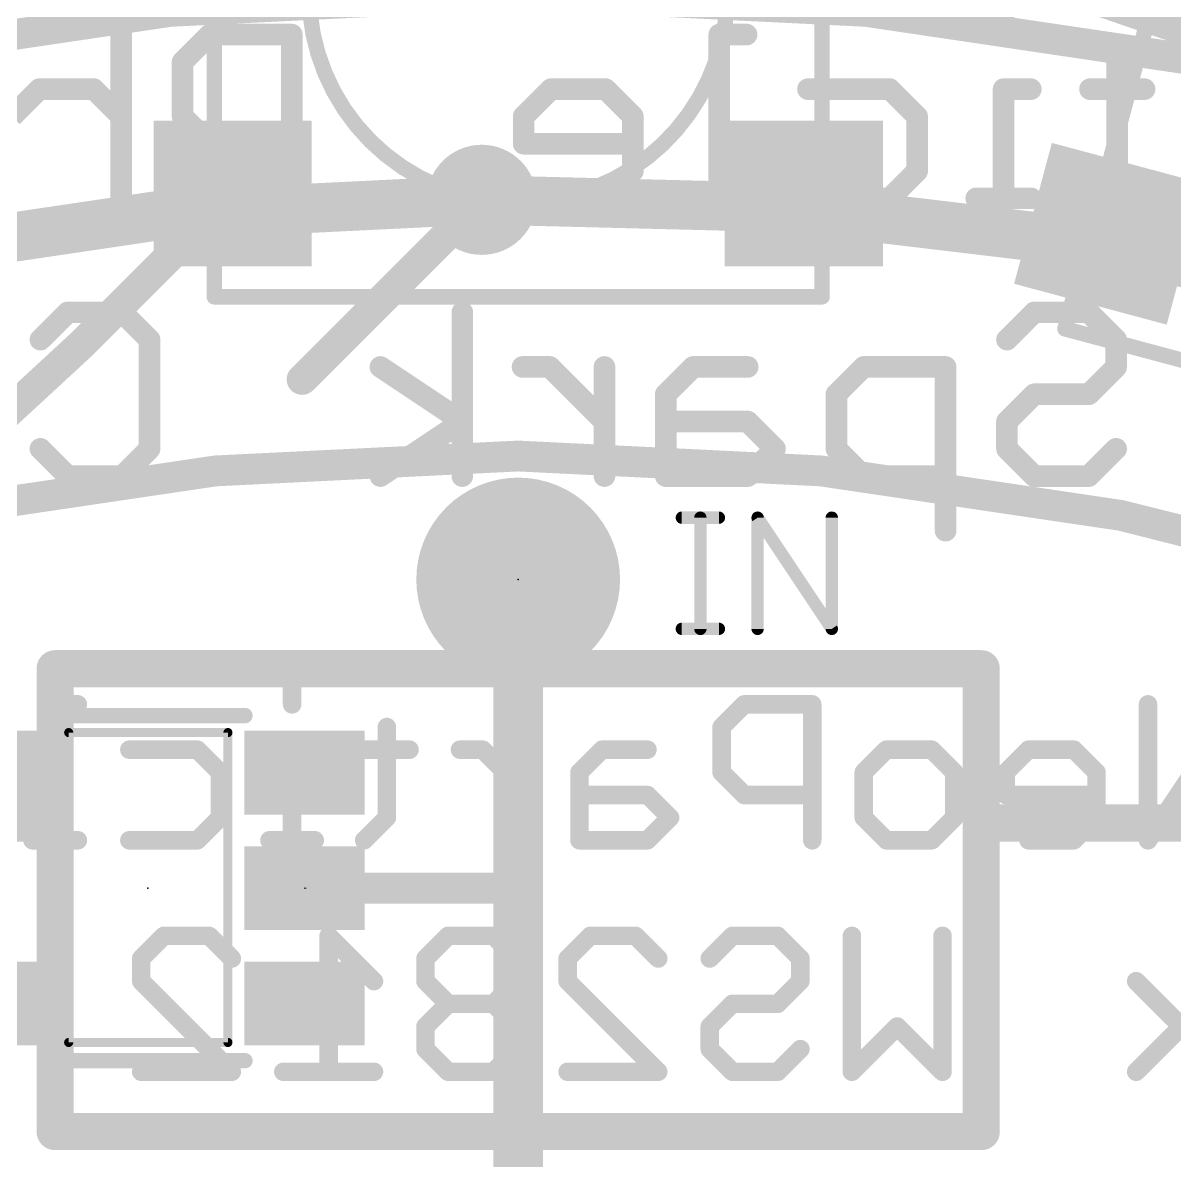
# Model space of a CAD drawing. Extents: x -33.4 to 34.4, y -34.2 to 33.7.
# Drawn here: x -4.07 to 5.4, y 19.6 to 28.96 of the extents above; entities that cross this region are included whole.
import ezdxf

# ---------------------------------------------------------------- set-up
doc = ezdxf.new("R2010")
doc.units = 0
for name, color, linetype in [('1', 12, 'CONTINUOUS'), ('16', 132, 'CONTINUOUS'), ('17', 110, 'CONTINUOUS'), ('18', 110, 'CONTINUOUS'), ('20', 53, 'CONTINUOUS'), ('21', 40, 'CONTINUOUS'), ('22', 6, 'CONTINUOUS'), ('23', 40, 'CONTINUOUS')]:
    doc.layers.add(name, color=color, linetype=linetype)

# ---------------------------------------------------------------- blocks, each defined once
blk = doc.blocks.new('RECT')
blk.add_solid([(-0.5, -0.5), (0.5, -0.5), (-0.5, 0.5), (0.5, 0.5)])
blk = doc.blocks.new('ROUNDP')
at = {"const_width": 0.5}
blk.add_lwpolyline([(0, -0.25, 1), (0, 0.25, 1), (0, -0.25)], format="xyb", dxfattribs=at)
blk = doc.blocks.new('ROUNDV')
at = {"const_width": 0.5}
blk.add_lwpolyline([(0, -0.25, 1), (0, 0.25, 1), (0, -0.25)], format="xyb", dxfattribs=at)

msp = doc.modelspace()

# ---------------------------------------------------------------- linework, layer by layer
at = {"layer": '1'}
for points, const_width in [([(0, 29.2, 1), (0, -29.2)], 0.254), ([(29.2, 0, 0.4142), (0, 29.2)], 0.254), ([(-2.3051, 27.5151, 1), (-2.3949, 27.6049)], 0.127), ([(-0.2551, 27.4636, 1), (-0.3449, 27.5534)], 0.127), ([(4.832, 27.2986, 1), (4.8941, 27.1594)], 0.1524), ([(-3.541, 26.2792, 1), (-3.6272, 26.3725)], 0.127), ([(-3.629, 26.3708, 1), (-3.5392, 26.281)], 0.127), ([(-1.8229, 26.0753, 1), (-1.7331, 25.9855)], 0.127), ([(0, 25.4, 0.4142), (-25.4, 0)], 0.254), ([(25.4, 0, 0.4142), (0, 25.4)], 0.254), ([(0, 25.4635, 1), (0, 25.3365)], 0.127), ([(0, 25.3365, 1), (0, 25.4635)], 0.127), ([(0.1016, 24.384, 1), (-0.1016, 24.384)], 0.2032), ([(0.1016, 21.844, 1), (-0.1016, 21.844)], 0.2032), ([(-1.758, 21.9075, 1), (-1.758, 21.7805)], 0.127), ([(-0.1016, 21.844, 1), (0.1016, 21.844)], 0.2032), ([(0, 21.7805, 1), (0, 21.9075)], 0.127), ([(0.1016, 21.082, 1), (-0.1016, 21.082)], 0.2032), ([(0.0635, 21.148, 1), (-0.0635, 21.148)], 0.127), ([(-0.1016, 21.082, 1), (0.1016, 21.082)], 0.2032), ([(-0.0635, 21.082, 1), (0.0635, 21.082)], 0.127)]:
    msp.add_lwpolyline(points, format="xyb", dxfattribs=dict(at, const_width=const_width))
for points, const_width in [([(4.8631, 27.229), (7.252, 28.2956)], 0.3048), ([(-3.5841, 26.3259), (-2.35, 27.56)], 0.254), ([(-1.778, 26.0304), (-0.3, 27.5085)], 0.254), ([(-7.0313, 23.1421), (-3.5841, 26.3259)], 0.254), ([(0, 24.384), (0, 21.844)], 0.4064), ([(0, 21.844), (0, 21.082)], 0.4064), ([(-1.758, 21.844), (0, 21.844)], 0.254), ([(0, 21.082), (0, 8.128)], 0.4064), ([(0, 21.148), (0, 21.082)], 0.254)]:
    msp.add_lwpolyline(points, dxfattribs=dict(at, const_width=const_width))
at = {"layer": '16', "const_width": 0.254}
msp.add_lwpolyline([(-0.3371, 30.9082), (7.252, 28.2956)], dxfattribs=at)
at = {"layer": '16'}
for points, const_width in [([(-0.3, 27.5085, 0.4142), (-27.5085, 0.3)], 0.4064), ([(27.5085, 0.3, 0.4206), (-0.3001, 27.5079)], 0.4064), ([(-0.3023, 27.6095, 1), (-0.2978, 27.4063)], 0.2032), ([(-0.3, 27.4069, 1), (-0.3, 27.6101)], 0.2032)]:
    msp.add_lwpolyline(points, format="xyb", dxfattribs=dict(at, const_width=const_width))
at = {"layer": '20'}
for start, end in [(90, 180), (0, 90)]:
    msp.add_arc((0, 0), 32.766, start, end, dxfattribs=at)
at = {"layer": '21'}
for points, const_width in [([(2.5, 31.71), (2.5, 26.71)], 0.127), ([(-2.5, 26.71), (-2.5, 30.81)], 0.127), ([(4.4982, 26.4468), (5.5594, 30.4071)], 0.127), ([(2.5, 26.71), (-2.5, 26.71)], 0.127), ([(9.3278, 25.1527), (4.4982, 26.4468)], 0.127), ([(1.3462, 24.8928), (1.6513, 24.8928)], 0.1016), ([(1.4987, 23.9776), (1.4987, 24.8928)], 0.1016), ([(1.9699, 23.9776), (1.9699, 24.8928)], 0.1016), ([(1.9699, 24.8928), (2.58, 23.9776)], 0.1016), ([(2.58, 23.9776), (2.58, 24.8928)], 0.1016), ([(1.3462, 23.9776), (1.6513, 23.9776)], 0.1016), ([(-3.81, 23.65), (-3.81, 22.38)], 0.3048), ([(3.81, 23.65), (-3.81, 23.65)], 0.3048), ([(3.81, 22.38), (3.81, 23.65)], 0.3048), ([(-3.848, 23.264), (-2.248, 23.264)], 0.127), ([(-3.698, 20.574), (-3.698, 23.124)], 0.075), ([(-3.698, 23.124), (-2.388, 23.124)], 0.075), ([(-2.388, 23.124), (-2.388, 20.574)], 0.075), ([(-10.16, 22.38), (-3.81, 22.38)], 0.3048), ([(-3.81, 22.38), (-3.81, 19.84)], 0.3048), ([(3.81, 22.38), (10.16, 22.38)], 0.3048), ([(3.81, 19.84), (3.81, 22.38)], 0.3048), ([(-1.758, 21.844), (-1.748, 21.844)], 0.01), ([(-2.388, 20.574), (-3.698, 20.574)], 0.075), ([(-2.248, 20.424), (-3.848, 20.424)], 0.127), ([(-3.81, 19.84), (3.81, 19.84)], 0.3048)]:
    msp.add_lwpolyline(points, dxfattribs=dict(at, const_width=const_width))
for points, const_width in [([(0, 27.4895, 1), (0, 30.9305, 1), (0, 27.4895)], 0.127), ([(-2.5318, 26.71, 1), (-2.4682, 26.71)], 0.0635), ([(-2.5, 26.7417, 1), (-2.5, 26.6783)], 0.0635), ([(2.4682, 26.71, 1), (2.5318, 26.71)], 0.0635), ([(2.5, 26.6783, 1), (2.5, 26.7417)], 0.0635), ([(4.5064, 26.4775, 1), (4.49, 26.4161)], 0.0635), ([(4.4675, 26.455, 1), (4.5289, 26.4386)], 0.0635), ([(1.3462, 24.9182, 1), (1.3462, 24.8674)], 0.0508), ([(1.5241, 24.8928, 1), (1.4733, 24.8928)], 0.0508), ([(1.6513, 24.8674, 1), (1.6513, 24.9182)], 0.0508), ([(1.991, 24.9069, 1), (1.9487, 24.8787)], 0.0508), ([(1.9953, 24.8928, 1), (1.9445, 24.8928)], 0.0508), ([(2.6054, 24.8928, 1), (2.5546, 24.8928)], 0.0508), ([(1.3462, 24.003, 1), (1.3462, 23.9522)], 0.0508), ([(1.4733, 23.9776, 1), (1.5241, 23.9776)], 0.0508), ([(1.6513, 23.9522, 1), (1.6513, 24.003)], 0.0508), ([(1.9445, 23.9776, 1), (1.9953, 23.9776)], 0.0508), ([(2.5546, 23.9776, 1), (2.6054, 23.9776)], 0.0508), ([(2.5589, 23.9635, 1), (2.6011, 23.9917)], 0.0508), ([(-3.7338, 23.65, 1), (-3.8862, 23.65)], 0.1524), ([(-3.81, 23.7262, 1), (-3.81, 23.5738)], 0.1524), ([(3.8862, 23.65, 1), (3.7338, 23.65)], 0.1524), ([(3.81, 23.5738, 1), (3.81, 23.7262)], 0.1524), ([(-3.848, 23.2957, 1), (-3.848, 23.2323)], 0.0635), ([(-2.248, 23.2323, 1), (-2.248, 23.2957)], 0.0635), ([(-3.698, 23.1428, 1), (-3.698, 23.1053)], 0.0375), ([(-3.6793, 23.124, 1), (-3.7168, 23.124)], 0.0375), ([(-2.3693, 23.124, 1), (-2.4067, 23.124)], 0.0375), ([(-2.388, 23.1053, 1), (-2.388, 23.1428)], 0.0375), ([(-3.7338, 22.38, 1), (-3.8862, 22.38)], 0.1524), ([(-3.81, 22.3038, 1), (-3.81, 22.4562)], 0.1524), ([(3.81, 22.4562, 1), (3.81, 22.3038)], 0.1524), ([(3.8862, 22.38, 1), (3.7338, 22.38)], 0.1524), ([(-3.8862, 22.38, 1), (-3.7338, 22.38)], 0.1524), ([(3.7338, 22.38, 1), (3.8862, 22.38)], 0.1524), ([(-1.758, 21.8465, 1), (-1.758, 21.8415)], 0.005), ([(-1.748, 21.8415, 1), (-1.748, 21.8465)], 0.005), ([(-3.698, 20.5928, 1), (-3.698, 20.5553)], 0.0375), ([(-3.7168, 20.574, 1), (-3.6793, 20.574)], 0.0375), ([(-2.4067, 20.574, 1), (-2.3693, 20.574)], 0.0375), ([(-2.388, 20.5553, 1), (-2.388, 20.5928)], 0.0375), ([(-3.848, 20.4557, 1), (-3.848, 20.3923)], 0.0635), ([(-2.248, 20.3923, 1), (-2.248, 20.4557)], 0.0635), ([(-3.81, 19.9162, 1), (-3.81, 19.7638)], 0.1524), ([(-3.8862, 19.84, 1), (-3.7338, 19.84)], 0.1524), ([(3.7338, 19.84, 1), (3.8862, 19.84)], 0.1524), ([(3.81, 19.7638, 1), (3.81, 19.9162)], 0.1524)]:
    msp.add_lwpolyline(points, format="xyb", dxfattribs=dict(at, const_width=const_width))
at = {"layer": '22'}
for points, const_width in [([(3.9932, 29.0928), (3.9932, 28.8682)], 0.1778), ([(-3.2664, 28.8682), (-3.2664, 27.5209)], 0.1778), ([(-2.5368, 28.8682), (-2.7613, 28.6437)], 0.1778), ([(-1.8631, 28.8682), (-2.5368, 28.8682)], 0.1778), ([(-1.8631, 27.5209), (-1.8631, 28.8682)], 0.1778), ([(1.879, 28.8682), (1.6544, 28.8682)], 0.1778), ([(1.6544, 28.8682), (1.6544, 27.5209)], 0.1778), ([(-2.7613, 28.6437), (-2.7613, 28.1946)], 0.1778), ([(4.9287, 28.6437), (4.9287, 27.7455)], 0.1778), ([(-3.9401, 28.4191), (-4.1646, 28.1946)], 0.1778), ([(-3.4909, 28.4191), (-3.9401, 28.4191)], 0.1778), ([(-3.2664, 28.1946), (-3.4909, 28.4191)], 0.1778), ([(0.2698, 28.4191), (0.0452, 28.1946)], 0.1778), ([(0.7189, 28.4191), (0.2698, 28.4191)], 0.1778), ([(0.9434, 28.1946), (0.7189, 28.4191)], 0.1778), ([(2.384, 28.4191), (3.0577, 28.4191)], 0.1778), ([(3.0577, 28.4191), (3.2822, 28.1946)], 0.1778), ([(4.2178, 28.4191), (3.9932, 28.4191)], 0.1778), ([(3.9932, 28.4191), (3.9932, 27.5209)], 0.1778), ([(5.1533, 28.4191), (4.7042, 28.4191)], 0.1778), ([(-2.7613, 28.1946), (-2.5368, 27.97)], 0.1778), ([(0.0452, 28.1946), (0.0452, 27.97)], 0.1778), ([(0.9434, 27.7455), (0.9434, 28.1946)], 0.1778), ([(3.2822, 28.1946), (3.2822, 27.7455)], 0.1778), ([(-2.5368, 27.97), (-1.8631, 27.97)], 0.1778), ([(0.0452, 27.97), (0.9434, 27.97)], 0.1778), ([(0.7189, 27.5209), (0.9434, 27.7455)], 0.1778), ([(3.2822, 27.7455), (3.0577, 27.5209)], 0.1778), ([(4.9287, 27.7455), (4.7042, 27.5209)], 0.1778), ([(0.2698, 27.5209), (0.7189, 27.5209)], 0.1778), ([(1.879, 27.5209), (1.4299, 27.5209)], 0.1778), ([(3.0577, 27.5209), (2.384, 27.5209)], 0.1778), ([(4.2178, 27.5209), (3.7686, 27.5209)], 0.1778), ([(-3.9307, 26.3577), (-3.7062, 26.5823)], 0.1778), ([(-3.7062, 26.5823), (-3.2571, 26.5823)], 0.1778), ([(-3.2571, 26.5823), (-3.0325, 26.3577)], 0.1778), ([(-0.4598, 25.2349), (-0.4598, 26.5823)], 0.1778), ([(4.0212, 26.3577), (4.2457, 26.5823)], 0.1778), ([(4.2457, 26.5823), (4.6948, 26.5823)], 0.1778), ([(4.6948, 26.5823), (4.9194, 26.3577)], 0.1778), ([(-3.0325, 26.3577), (-3.0325, 25.4595)], 0.1778), ([(4.9194, 26.3577), (4.9194, 26.1331)], 0.1778), ([(-0.4598, 25.684), (-1.1335, 26.1331)], 0.1778), ([(0.2605, 26.1331), (0.0359, 26.1331)], 0.1778), ([(0.7096, 25.684), (0.2605, 26.1331)], 0.1778), ([(0.7096, 25.2349), (0.7096, 26.1331)], 0.1778), ([(1.4392, 26.1331), (1.2146, 25.9086)], 0.1778), ([(1.8883, 26.1331), (1.4392, 26.1331)], 0.1778), ([(2.8424, 26.1331), (2.6179, 25.9086)], 0.1778), ([(3.5161, 26.1331), (2.8424, 26.1331)], 0.1778), ([(3.5161, 24.7858), (3.5161, 26.1331)], 0.1778), ([(4.9194, 26.1331), (4.6948, 25.9086)], 0.1778), ([(1.2146, 25.9086), (1.2146, 25.2349)], 0.1778), ([(2.6179, 25.9086), (2.6179, 25.4595)], 0.1778), ([(4.2457, 25.9086), (4.0212, 25.684)], 0.1778), ([(4.6948, 25.9086), (4.2457, 25.9086)], 0.1778), ([(-1.1335, 25.2349), (-0.4598, 25.684)], 0.1778), ([(1.8883, 25.684), (1.2146, 25.684)], 0.1778), ([(2.1128, 25.4595), (1.8883, 25.684)], 0.1778), ([(4.0212, 25.684), (4.0212, 25.4595)], 0.1778), ([(-3.7062, 25.2349), (-3.9307, 25.4595)], 0.1778), ([(-3.0325, 25.4595), (-3.2571, 25.2349)], 0.1778), ([(1.8883, 25.2349), (2.1128, 25.4595)], 0.1778), ([(2.6179, 25.4595), (2.8424, 25.2349)], 0.1778), ([(4.0212, 25.4595), (4.2457, 25.2349)], 0.1778), ([(4.6948, 25.2349), (4.9194, 25.4595)], 0.1778), ([(-3.2571, 25.2349), (-3.7062, 25.2349)], 0.1778), ([(1.2146, 25.2349), (1.8883, 25.2349)], 0.1778), ([(2.8424, 25.2349), (3.5161, 25.2349)], 0.1778), ([(4.2457, 25.2349), (4.6948, 25.2349)], 0.1778), ([(-1.8602, 23.5427), (-1.8602, 23.3563)], 0.1524), ([(-3.6227, 23.3563), (-3.8092, 23.3563)], 0.1524), ([(-3.8092, 23.3563), (-3.8092, 22.2377)], 0.1524), ([(1.8599, 23.3563), (1.6735, 23.1698)], 0.1524), ([(2.4192, 23.3563), (1.8599, 23.3563)], 0.1524), ([(2.4192, 22.2377), (2.4192, 23.3563)], 0.1524), ([(5.9273, 23.3563), (5.1816, 22.2377)], 0.1524), ([(5.1816, 22.2377), (5.1816, 23.3563)], 0.1524), ([(-1.0806, 23.1698), (-1.0806, 22.4241)], 0.1524), ([(1.6735, 23.1698), (1.6735, 22.797)], 0.1524), ([(-3.199, 22.9834), (-2.6398, 22.9834)], 0.1524), ([(-2.6398, 22.9834), (-2.4533, 22.797)], 0.1524), ([(-1.6737, 22.9834), (-1.8602, 22.9834)], 0.1524), ([(-1.8602, 22.9834), (-1.8602, 22.2377)], 0.1524), ([(-0.8941, 22.9834), (-1.267, 22.9834)], 0.1524), ([(-0.2925, 22.9834), (-0.4789, 22.9834)], 0.1524), ([(0.0804, 22.6105), (-0.2925, 22.9834)], 0.1524), ([(0.0804, 22.2377), (0.0804, 22.9834)], 0.1524), ([(0.6905, 22.9834), (0.5041, 22.797)], 0.1524), ([(1.0633, 22.9834), (0.6905, 22.9834)], 0.1524), ([(2.8429, 22.797), (3.0293, 22.9834)], 0.1524), ([(3.0293, 22.9834), (3.4021, 22.9834)], 0.1524), ([(3.4021, 22.9834), (3.5886, 22.797)], 0.1524), ([(4.1987, 22.9834), (4.0122, 22.797)], 0.1524), ([(4.5715, 22.9834), (4.1987, 22.9834)], 0.1524), ([(4.758, 22.797), (4.5715, 22.9834)], 0.1524), ([(-2.4533, 22.797), (-2.4533, 22.4241)], 0.1524), ([(0.5041, 22.797), (0.5041, 22.2377)], 0.1524), ([(1.6735, 22.797), (1.8599, 22.6105)], 0.1524), ([(2.8429, 22.4241), (2.8429, 22.797)], 0.1524), ([(3.5886, 22.797), (3.5886, 22.4241)], 0.1524), ([(4.0122, 22.797), (4.0122, 22.6105)], 0.1524), ([(4.758, 22.4241), (4.758, 22.797)], 0.1524), ([(1.0633, 22.6105), (0.5041, 22.6105)], 0.1524), ([(1.2498, 22.4241), (1.0633, 22.6105)], 0.1524), ([(1.8599, 22.6105), (2.4192, 22.6105)], 0.1524), ([(4.0122, 22.6105), (4.758, 22.6105)], 0.1524), ([(-2.4533, 22.4241), (-2.6398, 22.2377)], 0.1524), ([(-1.0806, 22.4241), (-1.267, 22.2377)], 0.1524), ([(1.0633, 22.2377), (1.2498, 22.4241)], 0.1524), ([(3.0293, 22.2377), (2.8429, 22.4241)], 0.1524), ([(3.5886, 22.4241), (3.4021, 22.2377)], 0.1524), ([(4.5715, 22.2377), (4.758, 22.4241)], 0.1524), ([(-3.6227, 22.2377), (-3.9956, 22.2377)], 0.1524), ([(-2.6398, 22.2377), (-3.199, 22.2377)], 0.1524), ([(-1.6737, 22.2377), (-2.0466, 22.2377)], 0.1524), ([(0.5041, 22.2377), (1.0633, 22.2377)], 0.1524), ([(3.4021, 22.2377), (3.0293, 22.2377)], 0.1524), ([(4.1987, 22.2377), (4.5715, 22.2377)], 0.1524), ([(-3.1016, 21.2648), (-2.9152, 21.4513)], 0.1524), ([(-2.9152, 21.4513), (-2.5423, 21.4513)], 0.1524), ([(-2.5423, 21.4513), (-2.3559, 21.2648)], 0.1524), ([(-1.1865, 21.0784), (-1.5593, 21.4513)], 0.1524), ([(-1.5593, 21.4513), (-1.5593, 20.3327)], 0.1524), ([(-0.5764, 21.4513), (-0.7628, 21.2648)], 0.1524), ([(-0.2035, 21.4513), (-0.5764, 21.4513)], 0.1524), ([(-0.0171, 21.2648), (-0.2035, 21.4513)], 0.1524), ([(0.4066, 21.2648), (0.593, 21.4513)], 0.1524), ([(0.593, 21.4513), (0.9659, 21.4513)], 0.1524), ([(0.9659, 21.4513), (1.1523, 21.2648)], 0.1524), ([(1.576, 21.2648), (1.7624, 21.4513)], 0.1524), ([(1.7624, 21.4513), (2.1353, 21.4513)], 0.1524), ([(2.1353, 21.4513), (2.3217, 21.2648)], 0.1524), ([(2.7454, 20.3327), (2.7454, 21.4513)], 0.1524), ([(3.4911, 21.4513), (3.4911, 20.3327)], 0.1524), ([(-3.1016, 21.0784), (-3.1016, 21.2648)], 0.1524), ([(-0.7628, 21.2648), (-0.7628, 21.0784)], 0.1524), ([(-0.0171, 21.0784), (-0.0171, 21.2648)], 0.1524), ([(0.4066, 21.0784), (0.4066, 21.2648)], 0.1524), ([(2.3217, 21.2648), (2.3217, 21.0784)], 0.1524), ([(-2.3559, 20.3327), (-3.1016, 21.0784)], 0.1524), ([(-0.7628, 21.0784), (-0.5764, 20.892)], 0.1524), ([(-0.2035, 20.892), (-0.0171, 21.0784)], 0.1524), ([(1.1523, 20.3327), (0.4066, 21.0784)], 0.1524), ([(2.3217, 21.0784), (2.1353, 20.892)], 0.1524), ([(5.8299, 21.0784), (5.0842, 20.3327)], 0.1524), ([(5.8299, 20.3327), (5.0842, 21.0784)], 0.1524), ([(-0.5764, 20.892), (-0.7628, 20.7056)], 0.1524), ([(-0.2035, 20.892), (-0.5764, 20.892)], 0.1524), ([(-0.0171, 20.7056), (-0.2035, 20.892)], 0.1524), ([(1.7624, 20.892), (1.576, 20.7056)], 0.1524), ([(2.1353, 20.892), (1.7624, 20.892)], 0.1524), ([(-0.7628, 20.7056), (-0.7628, 20.5191)], 0.1524), ([(-0.0171, 20.5191), (-0.0171, 20.7056)], 0.1524), ([(1.576, 20.7056), (1.576, 20.5191)], 0.1524), ([(3.1183, 20.7056), (2.7454, 20.3327)], 0.1524), ([(3.4911, 20.3327), (3.1183, 20.7056)], 0.1524), ([(-0.7628, 20.5191), (-0.5764, 20.3327)], 0.1524), ([(-0.2035, 20.3327), (-0.0171, 20.5191)], 0.1524), ([(1.576, 20.5191), (1.7624, 20.3327)], 0.1524), ([(2.1353, 20.3327), (2.3217, 20.5191)], 0.1524), ([(-3.1016, 20.3327), (-2.3559, 20.3327)], 0.1524), ([(-1.1865, 20.3327), (-1.9322, 20.3327)], 0.1524), ([(-0.5764, 20.3327), (-0.2035, 20.3327)], 0.1524), ([(0.4066, 20.3327), (1.1523, 20.3327)], 0.1524), ([(1.7624, 20.3327), (2.1353, 20.3327)], 0.1524)]:
    msp.add_lwpolyline(points, dxfattribs=dict(at, const_width=const_width))
for points, const_width in [([(-3.2219, 28.8682, 1), (-3.3108, 28.8682)], 0.0889), ([(-2.5368, 28.9127, 1), (-2.5368, 28.8238)], 0.0889), ([(-2.5054, 28.8368, 1), (-2.5682, 28.8997)], 0.0889), ([(-1.8187, 28.8682, 1), (-1.9076, 28.8682)], 0.0889), ([(-1.8631, 28.8238, 1), (-1.8631, 28.9127)], 0.0889), ([(1.6544, 28.9127, 1), (1.6544, 28.8238)], 0.0889), ([(1.6989, 28.8682, 1), (1.61, 28.8682)], 0.0889), ([(1.879, 28.8238, 1), (1.879, 28.9127)], 0.0889), ([(3.9488, 28.8682, 1), (4.0377, 28.8682)], 0.0889), ([(-2.7169, 28.6437, 1), (-2.8058, 28.6437)], 0.0889), ([(-2.7928, 28.6751, 1), (-2.7299, 28.6123)], 0.0889), ([(4.9732, 28.6437, 1), (4.8843, 28.6437)], 0.0889), ([(-3.9401, 28.4636, 1), (-3.9401, 28.3747)], 0.0889), ([(-3.9086, 28.3877, 1), (-3.9715, 28.4506)], 0.0889), ([(-3.4595, 28.4506, 1), (-3.5224, 28.3877)], 0.0889), ([(-3.4909, 28.3747, 1), (-3.4909, 28.4636)], 0.0889), ([(0.2698, 28.4636, 1), (0.2698, 28.3747)], 0.0889), ([(0.3012, 28.3877, 1), (0.2383, 28.4506)], 0.0889), ([(0.7503, 28.4506, 1), (0.6875, 28.3877)], 0.0889), ([(0.7189, 28.3747, 1), (0.7189, 28.4636)], 0.0889), ([(2.384, 28.4636, 1), (2.384, 28.3747)], 0.0889), ([(3.0891, 28.4506, 1), (3.0263, 28.3877)], 0.0889), ([(3.0577, 28.3747, 1), (3.0577, 28.4636)], 0.0889), ([(3.9932, 28.4636, 1), (3.9932, 28.3747)], 0.0889), ([(4.0377, 28.4191, 1), (3.9488, 28.4191)], 0.0889), ([(4.2178, 28.3747, 1), (4.2178, 28.4636)], 0.0889), ([(4.7042, 28.4636, 1), (4.7042, 28.3747)], 0.0889), ([(5.1533, 28.3747, 1), (5.1533, 28.4636)], 0.0889), ([(-3.2978, 28.1631, 1), (-3.235, 28.226)], 0.0889), ([(-2.7299, 28.226, 1), (-2.7928, 28.1631)], 0.0889), ([(0.0897, 28.1946, 1), (0.0008, 28.1946)], 0.0889), ([(0.0138, 28.226, 1), (0.0766, 28.1631)], 0.0889), ([(0.9879, 28.1946, 1), (0.899, 28.1946)], 0.0889), ([(0.912, 28.1631, 1), (0.9749, 28.226)], 0.0889), ([(3.3267, 28.1946, 1), (3.2378, 28.1946)], 0.0889), ([(3.2508, 28.1631, 1), (3.3137, 28.226)], 0.0889), ([(-2.8058, 28.1946, 1), (-2.7169, 28.1946)], 0.0889), ([(-2.5368, 28.0145, 1), (-2.5368, 27.9256)], 0.0889), ([(-1.8631, 27.9256, 1), (-1.8631, 28.0145)], 0.0889), ([(0.0452, 28.0145, 1), (0.0452, 27.9256)], 0.0889), ([(0.9434, 27.9256, 1), (0.9434, 28.0145)], 0.0889), ([(-2.5682, 27.9386, 1), (-2.5054, 28.0014)], 0.0889), ([(0.0008, 27.97, 1), (0.0897, 27.97)], 0.0889), ([(0.899, 27.7455, 1), (0.9879, 27.7455)], 0.0889), ([(0.9749, 27.714, 1), (0.912, 27.7769)], 0.0889), ([(3.2378, 27.7455, 1), (3.3267, 27.7455)], 0.0889), ([(3.3137, 27.714, 1), (3.2508, 27.7769)], 0.0889), ([(4.8843, 27.7455, 1), (4.9732, 27.7455)], 0.0889), ([(4.9602, 27.714, 1), (4.8973, 27.7769)], 0.0889), ([(0.2698, 27.5654, 1), (0.2698, 27.4764)], 0.0889), ([(0.6875, 27.5523, 1), (0.7503, 27.4895)], 0.0889), ([(0.7189, 27.4764, 1), (0.7189, 27.5654)], 0.0889), ([(1.4299, 27.5654, 1), (1.4299, 27.4764)], 0.0889), ([(1.879, 27.4764, 1), (1.879, 27.5654)], 0.0889), ([(2.384, 27.5654, 1), (2.384, 27.4764)], 0.0889), ([(3.0263, 27.5523, 1), (3.0891, 27.4895)], 0.0889), ([(3.0577, 27.4764, 1), (3.0577, 27.5654)], 0.0889), ([(3.7686, 27.5654, 1), (3.7686, 27.4764)], 0.0889), ([(4.2178, 27.4764, 1), (4.2178, 27.5654)], 0.0889), ([(4.6727, 27.5523, 1), (4.7356, 27.4895)], 0.0889), ([(-3.3108, 27.5209, 1), (-3.2219, 27.5209)], 0.0889), ([(-1.9076, 27.5209, 1), (-1.8187, 27.5209)], 0.0889), ([(1.61, 27.5209, 1), (1.6989, 27.5209)], 0.0889), ([(3.9488, 27.5209, 1), (4.0377, 27.5209)], 0.0889), ([(-3.7062, 26.6267, 1), (-3.7062, 26.5378)], 0.0889), ([(-3.6748, 26.5508, 1), (-3.7376, 26.6137)], 0.0889), ([(-3.2256, 26.6137, 1), (-3.2885, 26.5508)], 0.0889), ([(-3.2571, 26.5378, 1), (-3.2571, 26.6267)], 0.0889), ([(-0.4154, 26.5823, 1), (-0.5043, 26.5823)], 0.0889), ([(4.2457, 26.6267, 1), (4.2457, 26.5378)], 0.0889), ([(4.2772, 26.5508, 1), (4.2143, 26.6137)], 0.0889), ([(4.7263, 26.6137, 1), (4.6634, 26.5508)], 0.0889), ([(4.6948, 26.5378, 1), (4.6948, 26.6267)], 0.0889), ([(-2.9881, 26.3577, 1), (-3.077, 26.3577)], 0.0889), ([(4.9639, 26.3577, 1), (4.875, 26.3577)], 0.0889), ([(-3.9622, 26.3891, 1), (-3.8993, 26.3263)], 0.0889), ([(-3.0639, 26.3263, 1), (-3.0011, 26.3891)], 0.0889), ([(3.9897, 26.3891, 1), (4.0526, 26.3263)], 0.0889), ([(4.888, 26.3263, 1), (4.9508, 26.3891)], 0.0889), ([(-1.1088, 26.1701, 1), (-1.1582, 26.0961)], 0.0889), ([(0.0359, 26.1776, 1), (0.0359, 26.0887)], 0.0889), ([(0.2919, 26.1646, 1), (0.229, 26.1017)], 0.0889), ([(0.2605, 26.0887, 1), (0.2605, 26.1776)], 0.0889), ([(0.754, 26.1331, 1), (0.6651, 26.1331)], 0.0889), ([(1.4392, 26.1776, 1), (1.4392, 26.0887)], 0.0889), ([(1.4706, 26.1017, 1), (1.4077, 26.1646)], 0.0889), ([(1.8883, 26.0887, 1), (1.8883, 26.1776)], 0.0889), ([(2.8424, 26.1776, 1), (2.8424, 26.0887)], 0.0889), ([(2.8739, 26.1017, 1), (2.811, 26.1646)], 0.0889), ([(3.5606, 26.1331, 1), (3.4717, 26.1331)], 0.0889), ([(3.5161, 26.0887, 1), (3.5161, 26.1776)], 0.0889), ([(4.875, 26.1331, 1), (4.9639, 26.1331)], 0.0889), ([(4.9508, 26.1017, 1), (4.888, 26.1646)], 0.0889), ([(1.2591, 25.9086, 1), (1.1702, 25.9086)], 0.0889), ([(1.1832, 25.94, 1), (1.246, 25.8771)], 0.0889), ([(2.6623, 25.9086, 1), (2.5734, 25.9086)], 0.0889), ([(2.5865, 25.94, 1), (2.6493, 25.8771)], 0.0889), ([(4.2457, 25.953, 1), (4.2457, 25.8641)], 0.0889), ([(4.2772, 25.8771, 1), (4.2143, 25.94)], 0.0889), ([(4.6634, 25.94, 1), (4.7263, 25.8771)], 0.0889), ([(4.6948, 25.8641, 1), (4.6948, 25.953)], 0.0889), ([(-0.4845, 25.647, 1), (-0.4352, 25.721)], 0.0889), ([(-0.4352, 25.647, 1), (-0.4845, 25.721)], 0.0889), ([(0.6781, 25.6526, 1), (0.741, 25.7154)], 0.0889), ([(1.2146, 25.7285, 1), (1.2146, 25.6396)], 0.0889), ([(1.9197, 25.7154, 1), (1.8569, 25.6526)], 0.0889), ([(1.8883, 25.6396, 1), (1.8883, 25.7285)], 0.0889), ([(4.0656, 25.684, 1), (3.9767, 25.684)], 0.0889), ([(3.9897, 25.7154, 1), (4.0526, 25.6526)], 0.0889), ([(-3.8993, 25.4909, 1), (-3.9622, 25.428)], 0.0889), ([(-3.077, 25.4595, 1), (-2.9881, 25.4595)], 0.0889), ([(-3.0011, 25.428, 1), (-3.0639, 25.4909)], 0.0889), ([(2.1443, 25.428, 1), (2.0814, 25.4909)], 0.0889), ([(2.0814, 25.428, 1), (2.1443, 25.4909)], 0.0889), ([(2.5734, 25.4595, 1), (2.6623, 25.4595)], 0.0889), ([(2.6493, 25.4909, 1), (2.5865, 25.428)], 0.0889), ([(4.0526, 25.4909, 1), (3.9897, 25.428)], 0.0889), ([(3.9767, 25.4595, 1), (4.0656, 25.4595)], 0.0889), ([(4.9508, 25.428, 1), (4.888, 25.4909)], 0.0889), ([(-3.7062, 25.2794, 1), (-3.7062, 25.1904)], 0.0889), ([(-3.7376, 25.2035, 1), (-3.6748, 25.2663)], 0.0889), ([(-3.2885, 25.2663, 1), (-3.2256, 25.2035)], 0.0889), ([(-3.2571, 25.1904, 1), (-3.2571, 25.2794)], 0.0889), ([(-1.1582, 25.2719, 1), (-1.1088, 25.1979)], 0.0889), ([(1.2146, 25.2794, 1), (1.2146, 25.1904)], 0.0889), ([(1.8569, 25.2663, 1), (1.9197, 25.2035)], 0.0889), ([(1.8883, 25.1904, 1), (1.8883, 25.2794)], 0.0889), ([(2.8424, 25.2794, 1), (2.8424, 25.1904)], 0.0889), ([(2.811, 25.2035, 1), (2.8739, 25.2663)], 0.0889), ([(3.5161, 25.1904, 1), (3.5161, 25.2794)], 0.0889), ([(4.2457, 25.2794, 1), (4.2457, 25.1904)], 0.0889), ([(4.2143, 25.2035, 1), (4.2772, 25.2663)], 0.0889), ([(4.6634, 25.2663, 1), (4.7263, 25.2035)], 0.0889), ([(4.6948, 25.1904, 1), (4.6948, 25.2794)], 0.0889), ([(-0.5043, 25.2349, 1), (-0.4154, 25.2349)], 0.0889), ([(0.6651, 25.2349, 1), (0.754, 25.2349)], 0.0889), ([(1.1702, 25.2349, 1), (1.2591, 25.2349)], 0.0889), ([(3.4717, 24.7858, 1), (3.5606, 24.7858)], 0.0889), ([(-1.8221, 23.5427, 1), (-1.8983, 23.5427)], 0.0762), ([(-3.8092, 23.3944, 1), (-3.8092, 23.3182)], 0.0762), ([(-3.7711, 23.3563, 1), (-3.8473, 23.3563)], 0.0762), ([(-3.6227, 23.3182, 1), (-3.6227, 23.3944)], 0.0762), ([(1.8599, 23.3944, 1), (1.8599, 23.3182)], 0.0762), ([(1.8868, 23.3293, 1), (1.8329, 23.3832)], 0.0762), ([(2.4573, 23.3563, 1), (2.3811, 23.3563)], 0.0762), ([(2.4192, 23.3182, 1), (2.4192, 23.3944)], 0.0762), ([(5.2197, 23.3563, 1), (5.1435, 23.3563)], 0.0762), ([(-1.8983, 23.3563, 1), (-1.8221, 23.3563)], 0.0762), ([(-1.0425, 23.1698, 1), (-1.1187, 23.1698)], 0.0762), ([(1.6465, 23.1968, 1), (1.7004, 23.1429)], 0.0762), ([(1.7116, 23.1698, 1), (1.6354, 23.1698)], 0.0762), ([(-3.199, 23.0215, 1), (-3.199, 22.9453)], 0.0762), ([(-2.6128, 23.0103, 1), (-2.6667, 22.9565)], 0.0762), ([(-2.6398, 22.9453, 1), (-2.6398, 23.0215)], 0.0762), ([(-1.8602, 23.0215, 1), (-1.8602, 22.9453)], 0.0762), ([(-1.8221, 22.9834, 1), (-1.8983, 22.9834)], 0.0762), ([(-1.6737, 22.9453, 1), (-1.6737, 23.0215)], 0.0762), ([(-1.267, 23.0215, 1), (-1.267, 22.9453)], 0.0762), ([(-0.8941, 22.9453, 1), (-0.8941, 23.0215)], 0.0762), ([(-0.4789, 23.0215, 1), (-0.4789, 22.9453)], 0.0762), ([(-0.2655, 23.0103, 1), (-0.3194, 22.9565)], 0.0762), ([(-0.2925, 22.9453, 1), (-0.2925, 23.0215)], 0.0762), ([(0.1185, 22.9834, 1), (0.0423, 22.9834)], 0.0762), ([(0.6905, 23.0215, 1), (0.6905, 22.9453)], 0.0762), ([(0.7174, 22.9565, 1), (0.6635, 23.0103)], 0.0762), ([(1.0633, 22.9453, 1), (1.0633, 23.0215)], 0.0762), ([(3.0293, 23.0215, 1), (3.0293, 22.9453)], 0.0762), ([(3.0562, 22.9565, 1), (3.0023, 23.0103)], 0.0762), ([(3.4291, 23.0103, 1), (3.3752, 22.9565)], 0.0762), ([(3.4021, 22.9453, 1), (3.4021, 23.0215)], 0.0762), ([(4.1987, 23.0215, 1), (4.1987, 22.9453)], 0.0762), ([(4.2256, 22.9565, 1), (4.1717, 23.0103)], 0.0762), ([(4.5985, 23.0103, 1), (4.5446, 22.9565)], 0.0762), ([(4.5715, 22.9453, 1), (4.5715, 23.0215)], 0.0762), ([(-2.4152, 22.797, 1), (-2.4914, 22.797)], 0.0762), ([(-2.4803, 22.77, 1), (-2.4264, 22.8239)], 0.0762), ([(0.4771, 22.8239, 1), (0.531, 22.77)], 0.0762), ([(0.5422, 22.797, 1), (0.466, 22.797)], 0.0762), ([(1.7004, 22.8239, 1), (1.6465, 22.77)], 0.0762), ([(2.8159, 22.8239, 1), (2.8698, 22.77)], 0.0762), ([(2.881, 22.797, 1), (2.8048, 22.797)], 0.0762), ([(3.6267, 22.797, 1), (3.5505, 22.797)], 0.0762), ([(3.5616, 22.77, 1), (3.6155, 22.8239)], 0.0762), ([(4.0503, 22.797, 1), (3.9741, 22.797)], 0.0762), ([(3.9853, 22.8239, 1), (4.0392, 22.77)], 0.0762), ([(4.7961, 22.797, 1), (4.7199, 22.797)], 0.0762), ([(4.731, 22.77, 1), (4.7849, 22.8239)], 0.0762), ([(1.6354, 22.797, 1), (1.7116, 22.797)], 0.0762), ([(0.0534, 22.5836, 1), (0.1073, 22.6375)], 0.0762), ([(0.5041, 22.6486, 1), (0.5041, 22.5724)], 0.0762), ([(1.0903, 22.6375, 1), (1.0364, 22.5836)], 0.0762), ([(1.0633, 22.5724, 1), (1.0633, 22.6486)], 0.0762), ([(1.8599, 22.6486, 1), (1.8599, 22.5724)], 0.0762), ([(1.8329, 22.5836, 1), (1.8868, 22.6375)], 0.0762), ([(2.4192, 22.5724, 1), (2.4192, 22.6486)], 0.0762), ([(4.0122, 22.6486, 1), (4.0122, 22.5724)], 0.0762), ([(4.758, 22.5724, 1), (4.758, 22.6486)], 0.0762), ([(3.9741, 22.6105, 1), (4.0503, 22.6105)], 0.0762), ([(-2.4914, 22.4241, 1), (-2.4152, 22.4241)], 0.0762), ([(-2.4264, 22.3972, 1), (-2.4803, 22.4511)], 0.0762), ([(-1.1187, 22.4241, 1), (-1.0425, 22.4241)], 0.0762), ([(-1.0536, 22.3972, 1), (-1.1075, 22.4511)], 0.0762), ([(1.2767, 22.3972, 1), (1.2228, 22.4511)], 0.0762), ([(1.2228, 22.3972, 1), (1.2767, 22.4511)], 0.0762), ([(2.8698, 22.4511, 1), (2.8159, 22.3972)], 0.0762), ([(2.8048, 22.4241, 1), (2.881, 22.4241)], 0.0762), ([(3.5505, 22.4241, 1), (3.6267, 22.4241)], 0.0762), ([(3.6155, 22.3972, 1), (3.5616, 22.4511)], 0.0762), ([(4.7199, 22.4241, 1), (4.7961, 22.4241)], 0.0762), ([(4.7849, 22.3972, 1), (4.731, 22.4511)], 0.0762), ([(-3.9956, 22.2758, 1), (-3.9956, 22.1996)], 0.0762), ([(-3.8473, 22.2377, 1), (-3.7711, 22.2377)], 0.0762), ([(-3.6227, 22.1996, 1), (-3.6227, 22.2758)], 0.0762), ([(-3.199, 22.2758, 1), (-3.199, 22.1996)], 0.0762), ([(-2.6667, 22.2646, 1), (-2.6128, 22.2108)], 0.0762), ([(-2.6398, 22.1996, 1), (-2.6398, 22.2758)], 0.0762), ([(-2.0466, 22.2758, 1), (-2.0466, 22.1996)], 0.0762), ([(-1.8983, 22.2377, 1), (-1.8221, 22.2377)], 0.0762), ([(-1.6737, 22.1996, 1), (-1.6737, 22.2758)], 0.0762), ([(-1.2939, 22.2646, 1), (-1.24, 22.2108)], 0.0762), ([(0.0423, 22.2377, 1), (0.1185, 22.2377)], 0.0762), ([(0.5041, 22.2758, 1), (0.5041, 22.1996)], 0.0762), ([(0.466, 22.2377, 1), (0.5422, 22.2377)], 0.0762), ([(1.0364, 22.2646, 1), (1.0903, 22.2108)], 0.0762), ([(1.0633, 22.1996, 1), (1.0633, 22.2758)], 0.0762), ([(2.3811, 22.2377, 1), (2.4573, 22.2377)], 0.0762), ([(3.0293, 22.2758, 1), (3.0293, 22.1996)], 0.0762), ([(3.0023, 22.2108, 1), (3.0562, 22.2646)], 0.0762), ([(3.3752, 22.2646, 1), (3.4291, 22.2108)], 0.0762), ([(3.4021, 22.1996, 1), (3.4021, 22.2758)], 0.0762), ([(4.1987, 22.2758, 1), (4.1987, 22.1996)], 0.0762), ([(4.5446, 22.2646, 1), (4.5985, 22.2108)], 0.0762), ([(4.5715, 22.1996, 1), (4.5715, 22.2758)], 0.0762), ([(5.1499, 22.2588, 1), (5.2133, 22.2166)], 0.0762), ([(5.1435, 22.2377, 1), (5.2197, 22.2377)], 0.0762), ([(-2.9152, 21.4894, 1), (-2.9152, 21.4132)], 0.0762), ([(-2.8882, 21.4243, 1), (-2.9421, 21.4782)], 0.0762), ([(-2.5154, 21.4782, 1), (-2.5692, 21.4243)], 0.0762), ([(-2.5423, 21.4132, 1), (-2.5423, 21.4894)], 0.0762), ([(-1.5324, 21.4782, 1), (-1.5863, 21.4243)], 0.0762), ([(-1.5212, 21.4513, 1), (-1.5974, 21.4513)], 0.0762), ([(-0.5764, 21.4894, 1), (-0.5764, 21.4132)], 0.0762), ([(-0.5494, 21.4243, 1), (-0.6033, 21.4782)], 0.0762), ([(-0.1766, 21.4782, 1), (-0.2304, 21.4243)], 0.0762), ([(-0.2035, 21.4132, 1), (-0.2035, 21.4894)], 0.0762), ([(0.593, 21.4894, 1), (0.593, 21.4132)], 0.0762), ([(0.62, 21.4243, 1), (0.5661, 21.4782)], 0.0762), ([(0.9928, 21.4782, 1), (0.9389, 21.4243)], 0.0762), ([(0.9659, 21.4132, 1), (0.9659, 21.4894)], 0.0762), ([(1.7624, 21.4894, 1), (1.7624, 21.4132)], 0.0762), ([(1.7894, 21.4243, 1), (1.7355, 21.4782)], 0.0762), ([(2.1622, 21.4782, 1), (2.1083, 21.4243)], 0.0762), ([(2.1353, 21.4132, 1), (2.1353, 21.4894)], 0.0762), ([(2.7835, 21.4513, 1), (2.7073, 21.4513)], 0.0762), ([(3.5292, 21.4513, 1), (3.453, 21.4513)], 0.0762), ([(-3.0635, 21.2648, 1), (-3.1397, 21.2648)], 0.0762), ([(-3.1285, 21.2918, 1), (-3.0746, 21.2379)], 0.0762), ([(-2.3828, 21.2379, 1), (-2.3289, 21.2918)], 0.0762), ([(-0.7247, 21.2648, 1), (-0.8009, 21.2648)], 0.0762), ([(-0.7897, 21.2918, 1), (-0.7358, 21.2379)], 0.0762), ([(0.021, 21.2648, 1), (-0.0552, 21.2648)], 0.0762), ([(-0.044, 21.2379, 1), (0.0099, 21.2918)], 0.0762), ([(0.4447, 21.2648, 1), (0.3685, 21.2648)], 0.0762), ([(0.3797, 21.2918, 1), (0.4336, 21.2379)], 0.0762), ([(1.1254, 21.2379, 1), (1.1793, 21.2918)], 0.0762), ([(1.5491, 21.2918, 1), (1.6029, 21.2379)], 0.0762), ([(2.3598, 21.2648, 1), (2.2836, 21.2648)], 0.0762), ([(2.2948, 21.2379, 1), (2.3487, 21.2918)], 0.0762), ([(-3.0746, 21.1053, 1), (-3.1285, 21.0515)], 0.0762), ([(-1.2134, 21.0515, 1), (-1.1595, 21.1053)], 0.0762), ([(-0.7358, 21.1053, 1), (-0.7897, 21.0515)], 0.0762), ([(0.0099, 21.0515, 1), (-0.044, 21.1053)], 0.0762), ([(0.4336, 21.1053, 1), (0.3797, 21.0515)], 0.0762), ([(2.3487, 21.0515, 1), (2.2948, 21.1053)], 0.0762), ([(5.1111, 21.1053, 1), (5.0573, 21.0515)], 0.0762), ([(-3.1397, 21.0784, 1), (-3.0635, 21.0784)], 0.0762), ([(-0.8009, 21.0784, 1), (-0.7247, 21.0784)], 0.0762), ([(-0.0552, 21.0784, 1), (0.021, 21.0784)], 0.0762), ([(0.3685, 21.0784, 1), (0.4447, 21.0784)], 0.0762), ([(2.2836, 21.0784, 1), (2.3598, 21.0784)], 0.0762), ([(-0.5764, 20.9301, 1), (-0.5764, 20.8539)], 0.0762), ([(-0.5494, 20.865, 1), (-0.6033, 20.9189)], 0.0762), ([(-0.6033, 20.865, 1), (-0.5494, 20.9189)], 0.0762), ([(-0.1766, 20.9189, 1), (-0.2304, 20.865)], 0.0762), ([(-0.2304, 20.9189, 1), (-0.1766, 20.865)], 0.0762), ([(-0.2035, 20.8539, 1), (-0.2035, 20.9301)], 0.0762), ([(1.7624, 20.9301, 1), (1.7624, 20.8539)], 0.0762), ([(1.7894, 20.865, 1), (1.7355, 20.9189)], 0.0762), ([(2.1083, 20.9189, 1), (2.1622, 20.865)], 0.0762), ([(2.1353, 20.8539, 1), (2.1353, 20.9301)], 0.0762), ([(-0.7247, 20.7056, 1), (-0.8009, 20.7056)], 0.0762), ([(-0.7897, 20.7325, 1), (-0.7358, 20.6786)], 0.0762), ([(0.021, 20.7056, 1), (-0.0552, 20.7056)], 0.0762), ([(-0.044, 20.6786, 1), (0.0099, 20.7325)], 0.0762), ([(1.6141, 20.7056, 1), (1.5379, 20.7056)], 0.0762), ([(1.5491, 20.7325, 1), (1.6029, 20.6786)], 0.0762), ([(3.1452, 20.7325, 1), (3.0913, 20.6786)], 0.0762), ([(3.1452, 20.6786, 1), (3.0913, 20.7325)], 0.0762), ([(-0.7358, 20.5461, 1), (-0.7897, 20.4922)], 0.0762), ([(0.0099, 20.4922, 1), (-0.044, 20.5461)], 0.0762), ([(1.6029, 20.5461, 1), (1.5491, 20.4922)], 0.0762), ([(2.3487, 20.4922, 1), (2.2948, 20.5461)], 0.0762), ([(-0.8009, 20.5191, 1), (-0.7247, 20.5191)], 0.0762), ([(-0.0552, 20.5191, 1), (0.021, 20.5191)], 0.0762), ([(1.5379, 20.5191, 1), (1.6141, 20.5191)], 0.0762), ([(-3.1016, 20.3708, 1), (-3.1016, 20.2946)], 0.0762), ([(-2.3828, 20.3058, 1), (-2.3289, 20.3596)], 0.0762), ([(-2.3559, 20.2946, 1), (-2.3559, 20.3708)], 0.0762), ([(-1.9322, 20.3708, 1), (-1.9322, 20.2946)], 0.0762), ([(-1.1865, 20.2946, 1), (-1.1865, 20.3708)], 0.0762), ([(-0.5764, 20.3708, 1), (-0.5764, 20.2946)], 0.0762), ([(-0.6033, 20.3058, 1), (-0.5494, 20.3596)], 0.0762), ([(-0.2304, 20.3596, 1), (-0.1766, 20.3058)], 0.0762), ([(-0.2035, 20.2946, 1), (-0.2035, 20.3708)], 0.0762), ([(0.4066, 20.3708, 1), (0.4066, 20.2946)], 0.0762), ([(1.1254, 20.3058, 1), (1.1793, 20.3596)], 0.0762), ([(1.1523, 20.2946, 1), (1.1523, 20.3708)], 0.0762), ([(1.7624, 20.3708, 1), (1.7624, 20.2946)], 0.0762), ([(1.7355, 20.3058, 1), (1.7894, 20.3596)], 0.0762), ([(2.1083, 20.3596, 1), (2.1622, 20.3058)], 0.0762), ([(2.1353, 20.2946, 1), (2.1353, 20.3708)], 0.0762), ([(2.7185, 20.3596, 1), (2.7723, 20.3058)], 0.0762), ([(3.4642, 20.3058, 1), (3.5181, 20.3596)], 0.0762), ([(5.0573, 20.3596, 1), (5.1111, 20.3058)], 0.0762), ([(-1.5974, 20.3327, 1), (-1.5212, 20.3327)], 0.0762), ([(2.7073, 20.3327, 1), (2.7835, 20.3327)], 0.0762), ([(3.453, 20.3327, 1), (3.5292, 20.3327)], 0.0762)]:
    msp.add_lwpolyline(points, format="xyb", dxfattribs=dict(at, const_width=const_width))
at = {"layer": '23'}
for p in [(0, 24.384), (-3.048, 21.844)]:
    msp.add_point(p, dxfattribs=at)

# ---------------------------------------------------------------- block references
at = {"layer": '1'}
for p, xscale, yscale, rotation in [((-2.35, 27.56), 1.3, 1.2, 180), ((2.35, 27.56), 1.3, 1.2, 180), ((4.8631, 27.229), 1.3, 1.2, 165), ((-4.348, 22.794), 0.69, 0.99, 90), ((-1.758, 22.794), 0.69, 0.99, 90), ((-1.758, 21.844), 0.69, 0.99, 90), ((-4.348, 20.894), 0.69, 0.99, 90), ((-1.758, 20.894), 0.69, 0.99, 90)]:
    msp.add_blockref('RECT', p, dxfattribs=dict(at, xscale=xscale, yscale=yscale, rotation=rotation))
at = {"layer": '17', "xscale": 1.6764, "yscale": 1.6764, "rotation": 90}
msp.add_blockref('ROUNDP', (0, 24.384), dxfattribs=at)
msp.add_blockref('ROUNDP', (0, 24.384), dxfattribs=at)
at = {"layer": '18', "xscale": 0.9064, "yscale": 0.9064}
msp.add_blockref('ROUNDV', (-0.3, 27.5085), dxfattribs=at)
msp.add_blockref('ROUNDV', (-0.3, 27.5085), dxfattribs=at)

doc.saveas('drawing.dxf')
